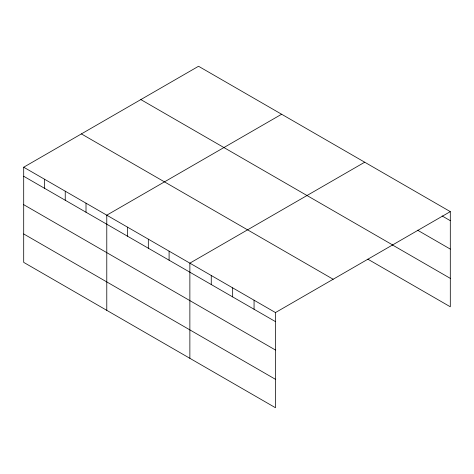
<?xml version="1.0" encoding="UTF-8"?>
<svg xmlns="http://www.w3.org/2000/svg" width="474" height="474" viewBox="0 0 474 474"><rect width="100%" height="100%" fill="white"/><g stroke="black" fill="none" stroke-linecap="round" stroke-linejoin="round"><path stroke-width="0.71" d="M275.465 350.031L275.465 312.567L23.7 167.215L23.7 262.371L275.465 407.729L275.465 350.031L23.7 204.679M367.848 259.183L450.3 306.785L450.3 211.629L198.535 66.271L23.7 167.215M281.615 114.24L106.78 215.178L106.78 310.34M364.702 162.209L189.867 263.147L189.867 358.308M275.465 312.567L450.3 211.629M442.118 215.954L450.3 220.677M417.57 230.198L450.3 249.093M140.837 99.581L392.602 244.94M392.395 244.94L450.3 278.368M81.398 133.905L333.163 279.257M23.7 176.263L275.465 321.615M23.7 233.955L275.465 379.313M254.064 300.214L254.064 309.261M232.663 287.86L232.663 296.908M211.262 275.501L211.262 284.554M169.094 251.155L169.094 260.202M148.326 239.163L148.326 248.216M127.553 227.17L127.553 236.224M86.013 203.186L86.013 212.239M65.24 191.194L65.24 200.247M44.473 179.202L44.473 188.255"/></g></svg>
